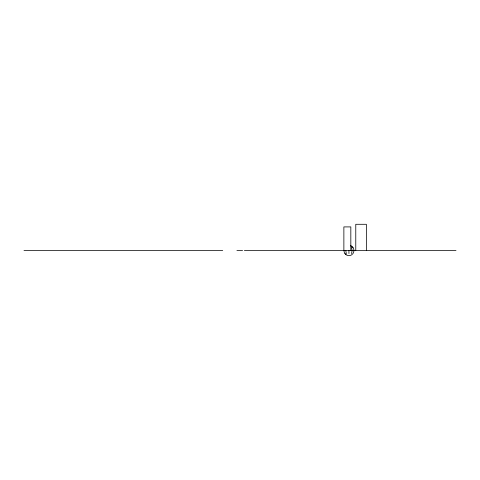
<?xml version="1.0" encoding="UTF-8"?>
<svg xmlns="http://www.w3.org/2000/svg" width="480" height="480" viewBox="0 0 480 480"><rect width="100%" height="100%" fill="white"/><g stroke="black" fill="none" stroke-linecap="round" stroke-linejoin="round"><path stroke-width="0.72" d="M24 250.5L222.72 250.5M236.916 250.5L242.586 250.5M244.374 250.5L456 250.5M343.998 250.5A5.208 4.956 90 0 0 344.946 253.566C346.758 256.338 351.156 256.338 352.968 253.566A5.208 4.956 -90 0 0 352.968 247.44L350.49 245.55L352.962 247.44M344.952 253.566L346.05 254.718M348.942 250.5L348.948 253.566M366.366 250.5L366.366 224.292L355.776 224.292L355.776 250.5M350.826 250.5L350.826 226.908L343.872 226.908L343.872 250.5M351.426 247.44A5.208 3.048 -90 0 1 351.426 253.566M346.47 253.566A5.208 3.072 -90 0 1 345.888 250.5"/></g></svg>
